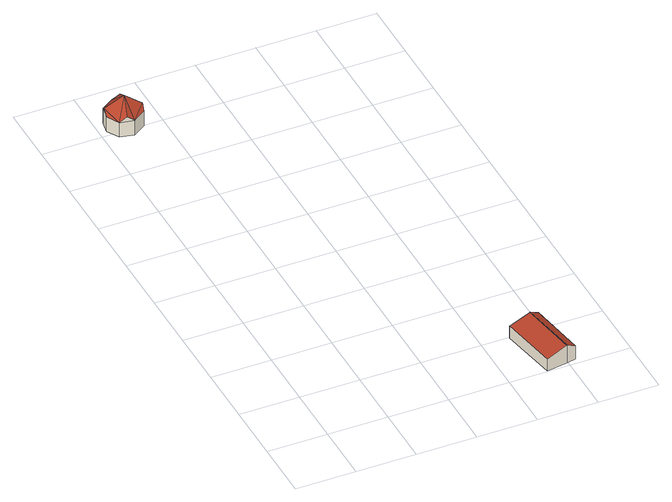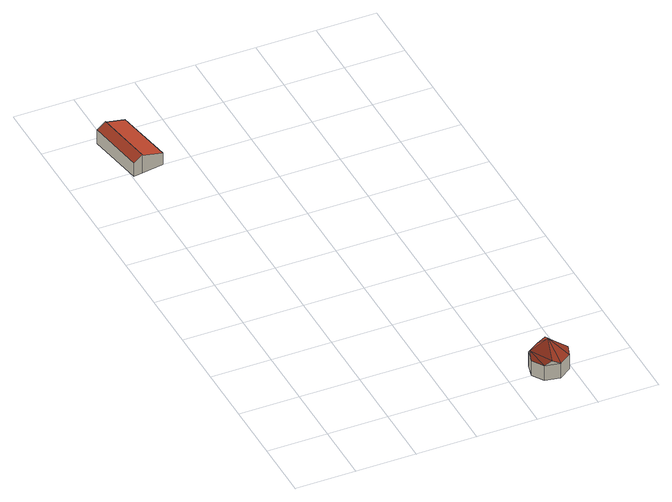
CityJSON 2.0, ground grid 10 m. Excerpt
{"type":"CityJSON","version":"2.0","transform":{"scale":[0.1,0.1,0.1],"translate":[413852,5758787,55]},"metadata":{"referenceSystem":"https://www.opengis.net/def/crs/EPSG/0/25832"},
"CityObjects":{
"building1":{"type":"Building","attributes":{"Gemeindeschluessel":"05570044","Geometrietyp2DReferenz":"3000","function":"51009_1610","roofType":"5000","measuredHeight":5.51},"geometry":[{"type":"Solid","lod":"2","boundaries":[[[[0,1,2,3]],[[4,5,1,0]],[[6,7,5,4]],[[8,9,7,6]],[[10,11,9,8]],[[12,13,11,10]],[[14,15,13,12]],[[3,2,15,14]],[[8,6,16]],[[8,16,17]],[[17,18,8]],[[10,18,17]],[[10,17,19]],[[19,12,10]],[[17,20,3]],[[17,3,14]],[[14,19,17]],[[16,4,0]],[[16,0,20]],[[20,17,16]],[[8,18,10]],[[3,20,0]],[[4,16,6]],[[12,19,14]],[[1,5,7,9,11,13,15,2]]]],"semantics":{"surfaces":[{"type":"WallSurface"},{"type":"RoofSurface"},{"type":"GroundSurface"}],"values":[[0,0,0,0,0,0,0,0,1,1,1,1,1,1,1,1,1,1,1,1,0,0,0,0,2]]}}]},
"building2":{"type":"Building","attributes":{"Gemeindeschluessel":"05570044","Geometrietyp2DReferenz":"3000","function":"31001_9998","roofType":"2100","measuredHeight":3.31},"geometry":[{"type":"Solid","lod":"2","boundaries":[[[[21,22,23,24]],[[25,26,22,21]],[[27,28,26,25]],[[24,23,28,27]],[[25,21,24,27]],[[22,26,28,23]]]],"semantics":{"surfaces":[{"type":"WallSurface"},{"type":"RoofSurface"},{"type":"GroundSurface"}],"values":[[0,0,0,0,1,2]]}}]},
"building3":{"type":"Building","attributes":{"Gemeindeschluessel":"05570044","Geometrietyp2DReferenz":"3000","function":"31001_9998","roofType":"2100","measuredHeight":3.4},"geometry":[{"type":"Solid","lod":"2","boundaries":[[[[29,30,22,31]],[[32,33,30,29]],[[34,26,33,32]],[[31,22,26,34]],[[32,29,31,34]],[[30,33,26,22]]]],"semantics":{"surfaces":[{"type":"WallSurface"},{"type":"RoofSurface"},{"type":"GroundSurface"}],"values":[[0,0,0,0,1,2]]}}]}
},
"vertices":[
[56,829,42],[56,829,15],[31,834,15],[31,834,42],[68,810,42],[68,810,15],[63,787,42],[63,787,15],[41,773,42],[41,773,15],[18,778,42],[18,778,15],[6,799,42],[6,799,15],[10,820,42],[10,820,15],[65,797,51],[38,803,70],[30,775,51],[8,810,50],[44,832,50],
[382,104,38],[382,104,5],[346,99,5],[346,99,27],[398,7,38],[398,7,5],[363,1,27],[363,1,5],
[398,107,30],[398,107,5],[382,104,39],[414,10,30],[414,10,5],[398,7,39]
]}
